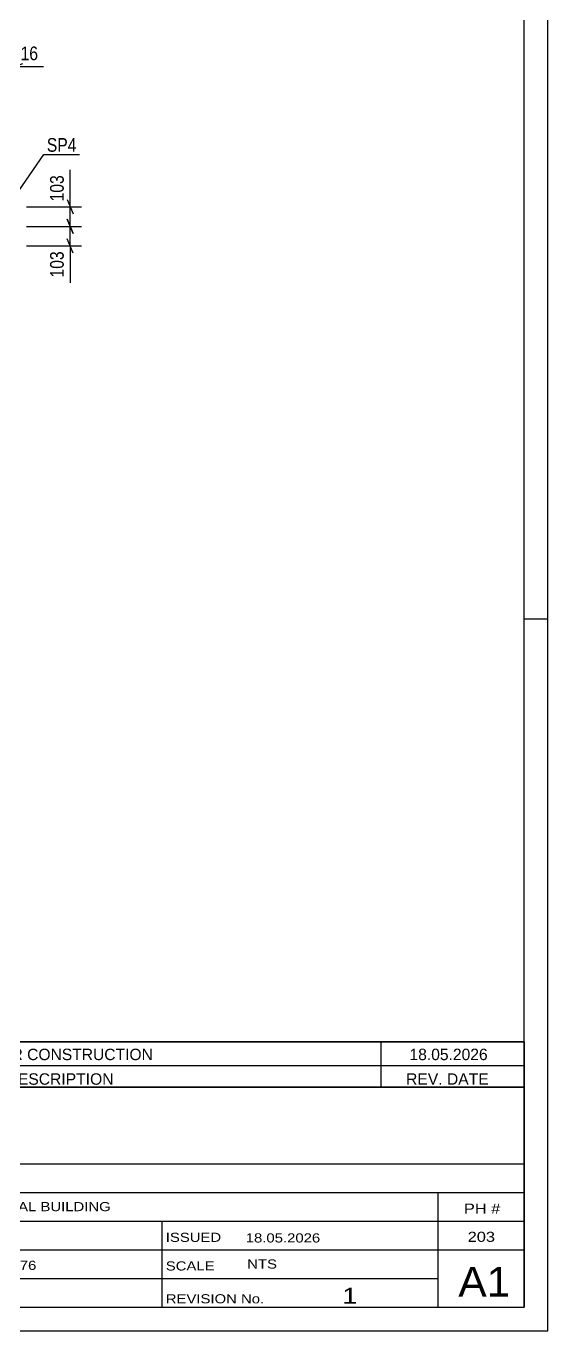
# Model space of a CAD drawing. Header units: millimetres. Extents: x 0 to 841, y 0 to 594.
# Drawn here: x 731.7 to 841, y 0 to 273.2 of the extents above; entities that cross this region are included whole.
import ezdxf

# ---------------------------------------------------------------- set-up
doc = ezdxf.new("R2010")
doc.units = ezdxf.units.MM
doc.styles.add('Arial Narrow', font='ARIALN.TTF', dxfattribs={"height": 0.2})

# ---------------------------------------------------------------- blocks, each defined once
blk = doc.blocks.new('Unknown-247305199-1135')
at = {"color": 5, "linetype": 'Continuous'}
for p, q in [((841, 0), (841, 594)), ((836, 5), (836, 589)), ((841, 149), (836, 149)), ((5, 5), (836, 5)), ((0, 0), (841, 0))]:
    blk.add_line(p, q, dxfattribs=at)
blk = doc.blocks.new('StraightDimension-247305199-55219 - 4236')
at = {"color": 7, "linetype": 'Continuous'}
for p, q in [((727.25, 264.12), (730.25, 265.32)), ((730.89, 265.32), (727.89, 264.12)), ((728.75, 238.78), (728.75, 267.57)), ((729.39, 238.78), (729.39, 267.57)), ((728.75, 264.72), (729.39, 264.72))]:
    blk.add_line(p, q, dxfattribs=at)
at = {"color": 0}
blk.add_wipeout([(734.77, 265.47), (734.77, 269.67), (729.92, 269.67), (729.92, 265.47)], dxfattribs=at)
at = {"color": 7, "linetype": 'Continuous'}
blk.add_line((729.39, 264.72), (735.3, 264.72), dxfattribs=at)
blk.add_line((729.39, 264.72), (735.3, 264.72), dxfattribs=at)
at = {"color": 3, "style": 'Arial Narrow'}
blk.add_text('16', height=2.863, dxfattribs=at).set_placement((730.52, 266.07))
blk = doc.blocks.new('StraightDimension-247305199-55167 - 4236')
at = {"color": 7, "linetype": 'Continuous'}
for p, q in [((731.79, 235.38), (743.31, 235.38)), ((740.31, 236.88), (741.51, 233.88)), ((740.91, 231.28), (740.91, 235.38)), ((741.51, 229.78), (740.31, 232.78)), ((731.79, 231.28), (743.31, 231.28))]:
    blk.add_line(p, q, dxfattribs=at)
at = {"color": 0}
blk.add_wipeout([(740.16, 242.58), (735.96, 242.58), (735.96, 235.9), (740.16, 235.9)], dxfattribs=at)
at = {"color": 7, "linetype": 'Continuous'}
blk.add_line((740.91, 235.38), (740.91, 243.11), dxfattribs=at)
blk.add_line((740.91, 235.38), (740.91, 243.11), dxfattribs=at)
at = {"color": 3, "style": 'Arial Narrow'}
blk.add_text('103', height=2.863, rotation=90.0002, dxfattribs=at).set_placement((739.56, 236.5))
blk = doc.blocks.new('StraightDimension-247305199-55168 - 4236')
at = {"color": 7, "linetype": 'Continuous'}
for p, q in [((740.31, 232.78), (741.51, 229.78)), ((731.79, 231.28), (743.31, 231.28)), ((740.91, 227.18), (740.91, 231.28)), ((731.79, 227.18), (743.31, 227.18)), ((741.51, 225.68), (740.31, 228.68))]:
    blk.add_line(p, q, dxfattribs=at)
at = {"color": 0}
blk.add_wipeout([(740.16, 226.65), (735.96, 226.65), (735.96, 219.97), (740.16, 219.97)], dxfattribs=at)
at = {"color": 7, "linetype": 'Continuous'}
blk.add_line((740.91, 227.18), (740.91, 219.44), dxfattribs=at)
blk.add_line((740.91, 227.18), (740.91, 219.44), dxfattribs=at)
at = {"color": 3, "style": 'Arial Narrow'}
blk.add_text('103', height=2.863, rotation=90.0002, dxfattribs=at).set_placement((739.56, 220.57))
blk = doc.blocks.new('Unknown-247305199-60246')
at = {"color": 7, "linetype": 'Continuous'}
for p, q in [((676, 51.05), (676, 5)), ((676, 51.05), (836, 51.05)), ((836, 51), (836, 5)), ((676, 35), (836, 35)), ((716.14, 35), (716.14, 5)), ((676, 29), (836, 29)), ((818, 5.05), (818, 29.05)), ((676, 23), (836, 23)), ((760.14, 23), (760.14, 5)), ((676, 17), (836, 17)), ((676, 11), (818, 11)), ((676, 5), (836, 5))]:
    blk.add_line(p, q, dxfattribs=at)
at = {"color": 7, "style": 'Arial Narrow'}
for s, height, width, p in [('DRAWING TITLE', 1.9089, 1.425378, (680.88, 30.61)), ('TRUSS', 1.909, 1.425378, (717.81, 30.59)), ('CONTRACT', 1.909, 1.425378, (680.88, 24.71)), ('TERMINAL BUILDING', 1.9089, 1.425378, (718.06, 25.07)), ('MODELLED BY', 1.9089, 1.425378, (680.88, 18.98)), ('GSK', 1.909, 1.425378, (717.88, 19.04)), ('ISSUED', 1.909, 1.425378, (760.94, 18.64)), ('18.05.2026', 1.909, 1.425378, (777.69, 18.52)), ('CONTRACT NO', 1.9089, 1.425378, (680.88, 12.66)), ('AN-C-1376', 1.909, 1.425378, (718.23, 12.78)), ('SCALE', 1.909, 1.425378, (760.94, 12.65)), ('A1', 6.204, 1.25, (822.24, 7.2)), ('DRAWING No', 1.909, 1.425378, (680.56, 7)), ('[TR.43]', 1.909, 1.425378, (718.46, 6.99)), ('1', 3.34, 1.5, (797.91, 5.68)), ('REVISION No.', 1.9089, 1.425378, (760.94, 5.77))]:
    blk.add_text(s, height=height, dxfattribs=dict(at, width=width)).set_placement(p)
at = {"color": 7, "linetype": 'Continuous', "style": 'Arial Narrow'}
for s, height, width, p in [('PH #', 2.1, 1.42538, (823.4, 24.55)), ('203', 2.1, 1.42538, (824.19, 18.65)), ('NTS', 1.909, 1.425378, (778, 13.05))]:
    blk.add_text(s, height=height, dxfattribs=dict(at, width=width)).set_placement(p)
blk = doc.blocks.new('Unknown-247305199-60249')
at = {"color": 7, "linetype": 'Continuous'}
for p, q in [((676, 60.55), (836, 60.55)), ((836, 60.55), (676, 60.55)), ((676, 60.55), (676, 55.55)), ((685, 60.55), (685, 55.55)), ((709, 60.55), (709, 55.55)), ((806, 60.55), (806, 55.55)), ((836, 60.55), (836, 55.55)), ((676, 55.55), (836, 55.55)), ((676, 55.55), (676, 51.05)), ((676, 55.55), (836, 55.55)), ((685, 55.55), (685, 51.05)), ((709, 55.55), (709, 51.05)), ((806, 55.55), (806, 51.05)), ((836, 55.55), (836, 51.05)), ((836, 51.05), (676, 51.05))]:
    blk.add_line(p, q, dxfattribs=at)
at = {"color": 7, "linetype": 'Continuous', "style": 'Arial Narrow'}
for s, height, width, p in [('1', 2.39, 1.196471, (679.16, 56.7)), ('0', 2.39, 1.196471, (694, 56.7)), ('ISSUED FOR CONSTRUCTION', 2.3861, 1.196471, (711, 56.7)), ('18.05.2026', 2.386, 1.196471, (812, 56.7)), ('No', 2.386, 1.2, (677.54, 51.55)), ('REV MARK', 2.386, 1.2, (686, 51.55)), ('REVISION DESCRIPTION', 2.3861, 1.2, (711, 51.55)), ('REV. DATE', 2.386, 1.2, (811.28, 51.55))]:
    blk.add_text(s, height=height, dxfattribs=dict(at, width=width)).set_placement(p)
blk = doc.blocks.new('Mark-247305199-4304 - 4236')
at = {"color": 0}
blk.add_wipeout([(742.23, 246.9), (742.23, 249.9), (736.02, 249.9), (736.02, 246.9)], dxfattribs=at)
blk.add_wipeout([(742.23, 246.9), (742.23, 249.9), (736.02, 249.9), (736.02, 246.9)], dxfattribs=at)
at = {"color": 30, "linetype": 'Continuous'}
for p, q in [((729.39, 237.6), (735.42, 246.3)), ((735.42, 246.3), (742.83, 246.3))]:
    blk.add_line(p, q, dxfattribs=at)
at = {"color": 3, "style": 'Arial Narrow'}
blk.add_text('SP4', height=2.863, dxfattribs=at).set_placement((736.02, 246.9))

msp = doc.modelspace()

# ---------------------------------------------------------------- block references
for name in ['Unknown-247305199-1135', 'Unknown-247305199-60249', 'Unknown-247305199-60246']:
    msp.add_blockref(name, (0, 0))

# ---------------------------------------------------------------- next in the draw order: block references
msp.add_blockref('StraightDimension-247305199-55219 - 4236', (0, 0))

# ---------------------------------------------------------------- next in the draw order: block references
msp.add_blockref('StraightDimension-247305199-55167 - 4236', (0, 0))

# ---------------------------------------------------------------- next in the draw order: block references
for name in ['Mark-247305199-4304 - 4236', 'StraightDimension-247305199-55168 - 4236']:
    msp.add_blockref(name, (0, 0))

doc.saveas('drawing.dxf')
